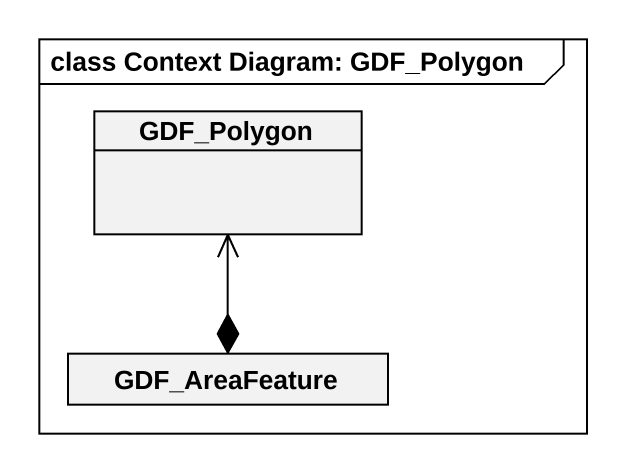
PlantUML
@startuml
mainframe class Context Diagram: GDF_Polygon
hide circle
hide empty members
class GDF_Polygon
class GDF_AreaFeature
GDF_AreaFeature *-up-> GDF_Polygon
@enduml
